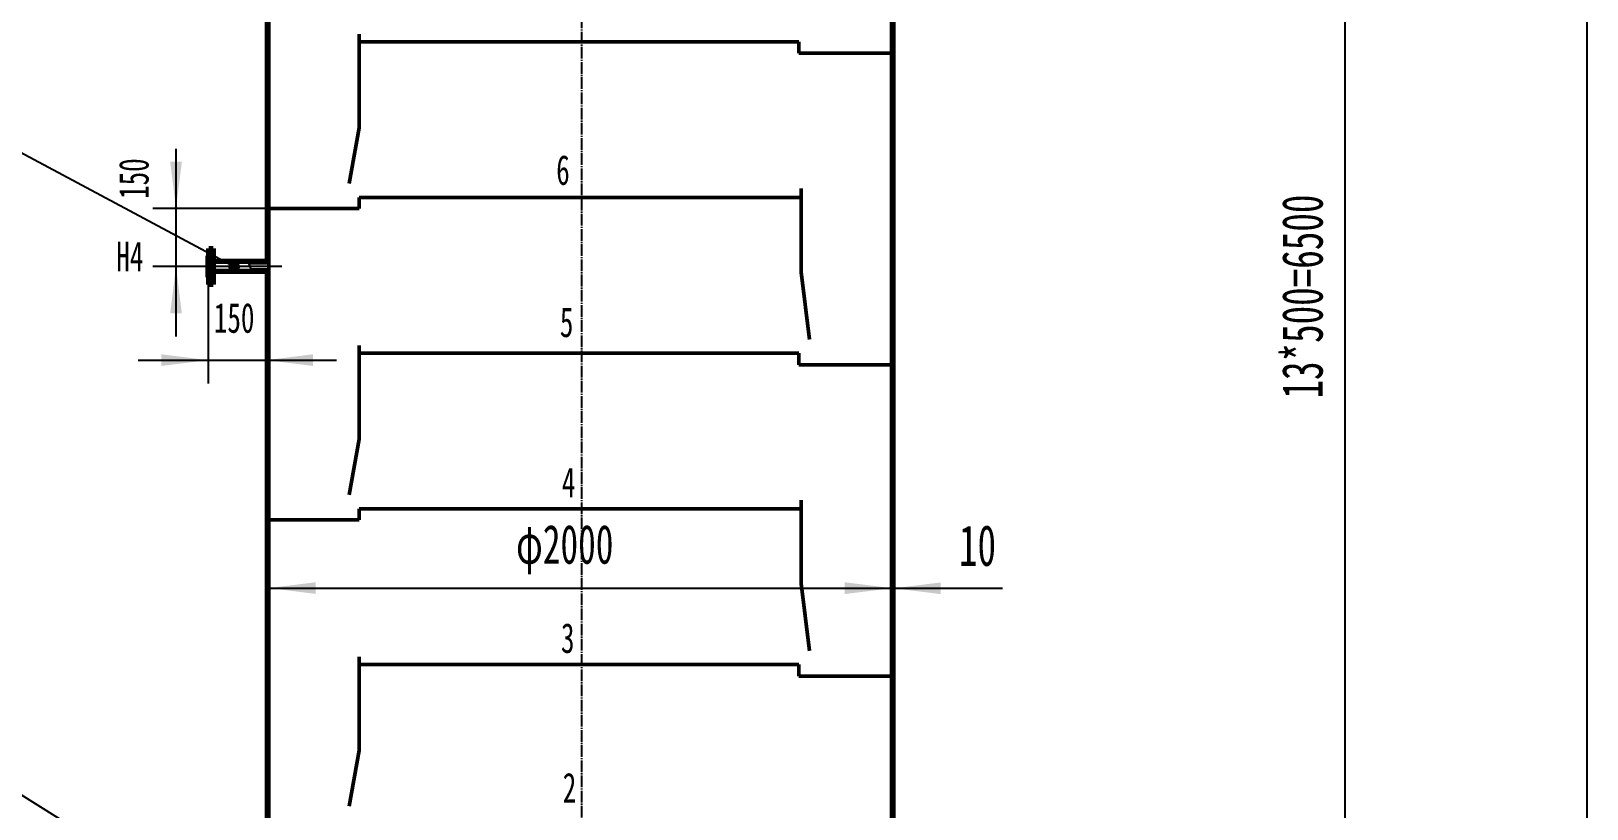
# Model space of a CAD drawing. Header units: millimetres. Extents: x -8910 to 8910, y -12615 to 12615.
# Drawn here: x -6605 to -2606, y -5659 to -3661 of the extents above; entities that cross this region are included whole.
import ezdxf

# ---------------------------------------------------------------- set-up
doc = ezdxf.new("R2010")
doc.units = ezdxf.units.MM
doc.linetypes.add('EB_DASHDOT', pattern=[39, 30, -3, 3, -3])
for name, color, linetype, lineweight in [('CAXA0', 7, 'Continuous', 50), ('CAXA1', 1, 'EB_DASHDOT', 25), ('CAXA3', 7, 'Continuous', 25), ('CAXA4', 3, 'Continuous', 15)]:
    doc.layers.add(name, color=color, linetype=linetype, lineweight=lineweight)
doc.styles.add('UserTxtStyle1', font='FSGB2312.ttf', dxfattribs={"width": 0.667})
doc.styles.add('标准', font='FSGB2312.ttf', dxfattribs={"width": 0.667})
doc.dimstyles.new('标准', dxfattribs={"dimtxt": 3.5, "dimasz": 4, "dimexe": 2, "dimexo": 0, "dimtad": 1, "dimdsep": 46, "dimtxsty": '标准', "dimcen": 0, "dimdle": 6, "dimaunit": 1, "dimazin": 2, "dimtfac": 1, "dimtdec": 3, "dimtmove": 0, "dimatfit": 3, "dimfxl": 0, "dimtolj": 1, "dimtzin": 0, "dimarcsym": 0})

# ---------------------------------------------------------------- blocks, each defined once
blk = doc.blocks.new('*CAXBLOCK1717')
at = {"layer": 'CAXA4', "linetype": 'Continuous', "lineweight": 25, "transparency": 16777216}
for points in [[(-6232.9, -4116.7), (-6217.9, -3996.7), (-6247.9, -3996.7)], [(-6232.9, -4265.7), (-6217.9, -4385.7), (-6247.9, -4385.7)]]:
    blk.add_hatch(color=0, dxfattribs=at).paths.add_polyline_path(points, flags=0)
at = {"layer": 'CAXA4', "color": 0, "linetype": 'Continuous', "lineweight": 25, "transparency": 16777216}
for p, q in [((-6232.9, -4445.7), (-6232.9, -3963.8)), ((-5994.1, -4116.7), (-6292.9, -4116.7)), ((-5961.2, -4265.7), (-6292.9, -4265.7))]:
    blk.add_line(p, q, dxfattribs=at)
at = {"layer": 'CAXA4', "color": 0, "linetype": 'Continuous', "lineweight": 25, "transparency": 16777216, "insert": (-6379.9, -4092.1), "char_height": 76.6, "attachment_point": 1, "rotation": 90, "style": 'UserTxtStyle1'}
blk.add_mtext('\\fFangSong_GB2312|b0|i0|p34;150', dxfattribs=at)
blk = doc.blocks.new('*CAXBLOCK1818')
at = {"layer": 'CAXA4', "linetype": 'Continuous', "lineweight": 25, "transparency": 16777216}
for points in [[(-6150.5, -4506.3), (-6270.5, -4521.3), (-6270.5, -4491.3)], [(-6000.5, -4506.3), (-5880.5, -4521.3), (-5880.5, -4491.3)]]:
    blk.add_hatch(color=0, dxfattribs=at).paths.add_polyline_path(points, flags=0)
at = {"layer": 'CAXA4', "color": 0, "linetype": 'Continuous', "lineweight": 25, "transparency": 16777216}
for p, q in [((-6150.5, -4306.5), (-6150.5, -4566.3)), ((-6000.5, -4285.7), (-6000.5, -4566.3)), ((-6330.5, -4506.3), (-5820.5, -4506.3))]:
    blk.add_line(p, q, dxfattribs=at)
at = {"layer": 'CAXA4', "color": 0, "linetype": 'Continuous', "lineweight": 25, "transparency": 16777216, "insert": (-6135.6, -4359.4), "char_height": 76.6, "attachment_point": 1, "style": 'UserTxtStyle1'}
blk.add_mtext('\\fFangSong_GB2312|b0|i0|p34;150', dxfattribs=at)
blk = doc.blocks.new('CAXBLOCK53', base_point=(-7712, -5547.6))
at = {"layer": 'CAXA0', "linetype": 'Continuous', "lineweight": 25}
blk.add_hatch(color=0, dxfattribs=at).paths.add_polyline_path([(-5937, -6496.3), (-5937.2, -6494), (-5937.8, -6491.7), (-5938.7, -6489.5), (-5939.9, -6487.5), (-5941.4, -6485.7), (-5943.2, -6484.2), (-5945.2, -6483), (-5947.4, -6482.1), (-5949.7, -6481.5), (-5952, -6481.3), (-5954.4, -6481.5), (-5956.7, -6482.1), (-5958.9, -6483), (-5960.9, -6484.2), (-5962.7, -6485.7), (-5964.2, -6487.5), (-5965.4, -6489.5), (-5966.3, -6491.7), (-5966.9, -6494), (-5967, -6496.3), (-5966.9, -6498.7), (-5966.3, -6501), (-5965.4, -6503.1), (-5964.2, -6505.1), (-5962.7, -6506.9), (-5960.9, -6508.5), (-5958.9, -6509.7), (-5956.7, -6510.6), (-5954.4, -6511.1), (-5952, -6511.3), (-5949.7, -6511.1), (-5947.4, -6510.6), (-5945.2, -6509.7), (-5943.2, -6508.5), (-5941.4, -6506.9), (-5939.9, -6505.1), (-5938.7, -6503.1), (-5937.8, -6501), (-5937.2, -6498.7)], flags=0)
at = {"layer": 'CAXA0', "color": 0, "linetype": 'Continuous', "lineweight": 25}
for p, q in [((-7418, -5547.6), (-7712, -5547.6)), ((-5952, -6496.3), (-7418, -5547.6))]:
    blk.add_line(p, q, dxfattribs=at)
at = {"layer": 'CAXA0', "color": 0, "linetype": 'Continuous', "lineweight": 25, "insert": (-7619.4, -5377.2), "char_height": 107.3, "attachment_point": 1, "style": '标准'}
blk.add_mtext('\\fFangSong_GB2312|b0|i0|p34;11', dxfattribs=at)
blk = doc.blocks.new('CAXBLOCK52', base_point=(-5952, -6496.3))
at = {"layer": 'CAXA0', "color": 0, "linetype": 'ByBlock', "lineweight": -2}
blk.add_blockref('CAXBLOCK53', (-7712, -5547.6), dxfattribs=at)
blk = doc.blocks.new('CAXBLOCK55', base_point=(-7712, -5132.1))
at = {"layer": 'CAXA0', "linetype": 'Continuous', "lineweight": 25}
blk.add_hatch(color=0, dxfattribs=at).paths.add_polyline_path([(-5750.2, -6163.9), (-5750.4, -6161.6), (-5751, -6159.3), (-5751.9, -6157.1), (-5753.1, -6155.1), (-5754.6, -6153.3), (-5756.4, -6151.8), (-5758.4, -6150.6), (-5760.6, -6149.7), (-5762.9, -6149.1), (-5765.2, -6148.9), (-5767.6, -6149.1), (-5769.9, -6149.7), (-5772.1, -6150.6), (-5774.1, -6151.8), (-5775.8, -6153.3), (-5777.4, -6155.1), (-5778.6, -6157.1), (-5779.5, -6159.3), (-5780.1, -6161.6), (-5780.2, -6163.9), (-5780.1, -6166.3), (-5779.5, -6168.6), (-5778.6, -6170.7), (-5777.4, -6172.7), (-5775.8, -6174.5), (-5774.1, -6176.1), (-5772.1, -6177.3), (-5769.9, -6178.2), (-5767.6, -6178.7), (-5765.2, -6178.9), (-5762.9, -6178.7), (-5760.6, -6178.2), (-5758.4, -6177.3), (-5756.4, -6176.1), (-5754.6, -6174.5), (-5753.1, -6172.7), (-5751.9, -6170.7), (-5751, -6168.6), (-5750.4, -6166.3)], flags=0)
at = {"layer": 'CAXA0', "color": 0, "linetype": 'Continuous', "lineweight": 25}
for p, q in [((-7418, -5132.1), (-7712, -5132.1)), ((-5765.2, -6163.9), (-7418, -5132.1))]:
    blk.add_line(p, q, dxfattribs=at)
at = {"layer": 'CAXA0', "color": 0, "linetype": 'Continuous', "lineweight": 25, "insert": (-7619.4, -4961.7), "char_height": 107.3, "attachment_point": 1, "style": '标准'}
blk.add_mtext('\\fFangSong_GB2312|b0|i0|p34;12', dxfattribs=at)
blk = doc.blocks.new('CAXBLOCK54', base_point=(-5765.2, -6163.9))
at = {"layer": 'CAXA0', "color": 0, "linetype": 'ByBlock', "lineweight": -2}
blk.add_blockref('CAXBLOCK55', (-7712, -5132.1), dxfattribs=at)
blk = doc.blocks.new('*CAXBLOCK137136')
at = {"layer": 'CAXA0', "linetype": 'Continuous', "lineweight": 25, "transparency": 16777216}
for points in [[(-3227.8, -2488.7), (-3212.8, -2608.7), (-3242.8, -2608.7)], [(-3227.8, -6088.7), (-3212.8, -5968.7), (-3242.8, -5968.7)]]:
    blk.add_hatch(color=0, dxfattribs=at).paths.add_polyline_path(points, flags=0)
at = {"layer": 'CAXA0', "color": 0, "linetype": 'Continuous', "lineweight": 25, "transparency": 16777216}
for p, q in [((-4626.1, -2488.7), (-3167.8, -2488.7)), ((-3227.8, -6088.7), (-3227.8, -2488.7)), ((-4632.1, -6088.7), (-3167.8, -6088.7))]:
    blk.add_line(p, q, dxfattribs=at)
at = {"layer": 'CAXA0', "color": 0, "linetype": 'Continuous', "lineweight": 25, "transparency": 16777216, "insert": (-3390.4, -4605), "char_height": 105, "attachment_point": 1, "rotation": 90, "style": '标准'}
blk.add_mtext('\\fFangSong_GB2312|b0|i0|p34;13*500=6500', dxfattribs=at)
blk = doc.blocks.new('CAXBLOCK57', base_point=(-7712, -3553.2))
at = {"layer": 'CAXA0', "linetype": 'Continuous', "lineweight": 25}
blk.add_hatch(color=0, dxfattribs=at).paths.add_polyline_path([(-6068.5, -4266.5), (-6068.7, -4264.1), (-6069.2, -4261.8), (-6070.1, -4259.7), (-6071.4, -4257.7), (-6072.9, -4255.9), (-6074.7, -4254.3), (-6076.7, -4253.1), (-6078.9, -4252.2), (-6081.2, -4251.7), (-6083.5, -4251.5), (-6085.9, -4251.7), (-6088.1, -4252.2), (-6090.3, -4253.1), (-6092.3, -4254.3), (-6094.1, -4255.9), (-6095.6, -4257.7), (-6096.9, -4259.7), (-6097.8, -4261.8), (-6098.3, -4264.1), (-6098.5, -4266.5), (-6098.3, -4268.8), (-6097.8, -4271.1), (-6096.9, -4273.3), (-6095.6, -4275.3), (-6094.1, -4277.1), (-6092.3, -4278.6), (-6090.3, -4279.8), (-6088.1, -4280.7), (-6085.9, -4281.3), (-6083.5, -4281.5), (-6081.2, -4281.3), (-6078.9, -4280.7), (-6076.7, -4279.8), (-6074.7, -4278.6), (-6072.9, -4277.1), (-6071.4, -4275.3), (-6070.1, -4273.3), (-6069.2, -4271.1), (-6068.7, -4268.8)], flags=0)
at = {"layer": 'CAXA0', "color": 0, "linetype": 'Continuous', "lineweight": 25}
for p, q in [((-7418, -3553.2), (-7712, -3553.2)), ((-6083.5, -4266.5), (-7418, -3553.2))]:
    blk.add_line(p, q, dxfattribs=at)
at = {"layer": 'CAXA0', "color": 0, "linetype": 'Continuous', "lineweight": 25, "insert": (-7619.4, -3382.8), "char_height": 107.3, "attachment_point": 1, "style": '标准'}
blk.add_mtext('\\fFangSong_GB2312|b0|i0|p34;13', dxfattribs=at)

msp = doc.modelspace()

# ---------------------------------------------------------------- hatches: boundary and pattern name
at = {"layer": 'CAXA0', "linetype": 'Continuous', "lineweight": 25}
for points in [[(-5994.079, -5091.944), (-5874.079, -5106.944), (-5874.079, -5076.944)], [(-4394.079, -5091.944), (-4514.079, -5106.944), (-4514.079, -5076.944)], [(-4394.079, -5092.492), (-4514.079, -5107.492), (-4514.079, -5077.492)], [(-4387.679, -5092.492), (-4267.679, -5107.492), (-4267.679, -5077.492)]]:
    msp.add_hatch(color=3, dxfattribs=at).paths.add_polyline_path(points, flags=0)

# ---------------------------------------------------------------- linework, layer by layer
at = {"layer": 'CAXA0'}
for p, q in [((-4394.079, -7480.524), (-4394.079, 2146.024)), ((-5994.079, -2248.651), (-5994.079, -6576.651)), ((-5994.079, -6768.627), (-5994.079, -2248.651)), ((-4387.679, -6553.064), (-4387.679, -2499.4)), ((-4387.679, -2499.4), (-4387.679, -6553.064)), ((-6000.479, -4242.872), (-6000.479, -2606.227)), ((-6000.479, -2606.227), (-6000.479, -4252.864)), ((-5762.079, -3668.748), (-5762.079, -3909.509)), ((-5762.079, -3688.672), (-4632.079, -3688.672)), ((-4632.079, -3688.672), (-4632.079, -3717.988)), ((-4632.079, -3717.988), (-4394.079, -3717.988)), ((-5762.079, -3909.509), (-5787.527, -4052.672)), ((-4626.079, -4065.722), (-4626.079, -4280.24)), ((-5762.079, -4116.739), (-5994.079, -4116.739)), ((-5762.079, -4088.672), (-4626.079, -4088.672)), ((-5762.079, -4088.672), (-5762.079, -4116.739)), ((-6000.479, -4278.464), (-6000.479, -6571.851)), ((-6000.479, -6759.027), (-6000.479, -4285.672)), ((-4626.079, -4280.24), (-4604.761, -4453.33)), ((-5762.079, -4468.748), (-5762.079, -4709.509)), ((-5762.079, -4488.672), (-4632.079, -4488.672)), ((-4632.079, -4488.672), (-4632.079, -4517.988)), ((-4632.079, -4517.988), (-4394.079, -4517.988)), ((-5762.079, -4709.509), (-5787.527, -4852.672)), ((-4626.079, -4865.722), (-4626.079, -5080.24)), ((-5762.079, -4916.739), (-5994.079, -4916.739)), ((-5762.079, -4888.672), (-4626.079, -4888.672)), ((-5762.079, -4888.672), (-5762.079, -4916.739)), ((-4626.079, -5080.24), (-4604.761, -5253.33)), ((-5762.079, -5268.748), (-5762.079, -5509.509)), ((-5762.079, -5288.672), (-4632.079, -5288.672)), ((-4632.079, -5288.672), (-4632.079, -5317.988)), ((-4632.079, -5317.988), (-4394.079, -5317.988)), ((-5762.079, -5509.509), (-5787.527, -5652.672))]:
    msp.add_line(p, q, dxfattribs=at)
at = {"layer": 'CAXA1', "linetype": 'EB_DASHDOT', "lineweight": 25}
msp.add_line((-5190.879, 11781.29), (-5190.879, -10560.357), dxfattribs=at)
at = {"layer": 'CAXA3', "color": 3, "linetype": 'Continuous', "lineweight": 25}
for p, q in [((-2606.356, 12221.067), (-2606.356, -10517.043)), ((-5994.079, -5091.944), (-4394.079, -5091.944)), ((-4574.079, -5092.492), (-4108.631, -5092.492))]:
    msp.add_line(p, q, dxfattribs=at)
at = {"layer": 'CAXA3', "linetype": 'Continuous', "lineweight": 25}
for p, q in [((-4394.079, -8569.043), (-4394.079, -4192.348)), ((-4394.079, -8575.96), (-4394.079, -4192.895)), ((-5994.079, -6576.651), (-5994.079, -5031.944)), ((-4387.679, -6553.064), (-4387.679, -5032.492))]:
    msp.add_line(p, q, dxfattribs=at)
at = {"layer": 'CAXA3', "linetype": 'EB_DASHDOT', "lineweight": 25}
for p, q in [((-6131.81, -4231.664), (-6153.724, -4231.664)), ((-5994.399, -4265.664), (-6155.027, -4265.664)), ((-6132.24, -4299.664), (-6151.575, -4299.664))]:
    msp.add_line(p, q, dxfattribs=at)
at = {"layer": 'CAXA3', "linetype": 'Continuous', "lineweight": 70}
for p, q in [((-6150.482, -4238.464), (-6148.882, -4236.864)), ((-6150.482, -4292.864), (-6150.482, -4238.464)), ((-6148.882, -4311.664), (-6148.882, -4219.664)), ((-6148.882, -4219.664), (-6137.682, -4219.664)), ((-6137.682, -4219.664), (-6137.682, -4311.664)), ((-5994.079, -4252.864), (-6137.682, -4252.864)), ((-5994.079, -4278.464), (-6137.682, -4278.464)), ((-5994.079, -4254.464), (-6047.504, -4254.464)), ((-5994.079, -4276.864), (-6039.828, -4276.864)), ((-6150.482, -4292.864), (-6148.882, -4294.464)), ((-6137.682, -4311.664), (-6148.882, -4311.664))]:
    msp.add_line(p, q, dxfattribs=at)
at = {"layer": 'CAXA3', "linetype": 'Continuous', "lineweight": 25}
msp.add_open_spline([(-6048.138, -4252.864), (-6047.457, -4254.605), (-6043.977, -4263.099), (-6040.496, -4271.593), (-6039.582, -4278.464)], degree=3, knots=[0, 0, 0, 0, 5.54061957, 27.06276019, 27.06276019, 27.06276019, 27.06276019], dxfattribs=at)

# ---------------------------------------------------------------- block references
at = {"layer": 'CAXA0', "color": 0, "linetype": 'Continuous', "lineweight": 30}
msp.add_blockref('CAXBLOCK57', (-7712.043, -3553.212), dxfattribs=at)
at = {"layer": 'CAXA0', "lineweight": 30}
for name, p in [('CAXBLOCK54', (-5765.242, -6163.92)), ('CAXBLOCK52', (-5952.048, -6496.318))]:
    msp.add_blockref(name, p, dxfattribs=at)

# ---------------------------------------------------------------- texts
at = {"layer": 'CAXA4', "linetype": 'Continuous', "lineweight": 25, "attachment_point": 1, "style": '标准'}
for s, insert, char_height in [('\\fFangSong_GB2312|b0|i0|p34;6', (-5255.609, -3979.451), 76.6), ('\\fFangSong_GB2312|b0|i0|p34;H4', (-6386.408, -4201.672), 76.6), ('\\fFangSong_GB2312|b0|i0|p34;5', (-5246.295, -4370.402), 76.6), ('\\fFangSong_GB2312|b0|i0|p34;4', (-5241.227, -4782.05), 76.6), ('\\fFangSong_GB2312|b0|i0|p34;φ2000', (-5359.001, -4929.344), 100), ('\\fFangSong_GB2312|b0|i0|p34;10', (-4220.329, -4929.892), 105), ('\\fFangSong_GB2312|b0|i0|p34;3', (-5243.415, -5181.939), 76.6), ('\\fFangSong_GB2312|b0|i0|p34;2', (-5238.875, -5566.334), 76.6)]:
    msp.add_mtext(s, dxfattribs=dict(at, insert=insert, char_height=char_height))

# ---------------------------------------------------------------- dimensions: what is measured, and where the dimension line sits
at = {"layer": 'CAXA4', "linetype": 'Continuous', "lineweight": 70}
dim = msp.add_linear_dim(base=(-3227.765, -4288.672), p1=(-4632.079, -6088.672), p2=(-4626.079, -2488.672), angle=90, text='\\fFangSong_GB2312;13*500=6500', dimstyle='标准', dxfattribs=at)
dim.commit()
dim.dimension.update_dxf_attribs({"geometry": '*CAXBLOCK137136', "text_midpoint": (-3318.44, -4288.672)})
at = {"layer": 'CAXA4'}
dim = msp.add_linear_dim(base=(-6232.884, -4032.029), p1=(-5961.18, -4265.672), p2=(-5994.079, -4116.739), angle=90, text='\\fFangSong_GB2312;150', dimstyle='标准', dxfattribs=at)
dim.commit()
dim.dimension.update_dxf_attribs({"geometry": '*CAXBLOCK1717', "text_midpoint": (-6327.384, -4032.029)})
dim = msp.add_linear_dim(base=(-6027.302, -4506.328), p1=(-6150.525, -4306.472), p2=(-6000.479, -4285.672), text='\\fFangSong_GB2312;150', dimstyle='标准', dxfattribs=at)
dim.commit()
dim.dimension.update_dxf_attribs({"geometry": '*CAXBLOCK1818', "text_midpoint": (-6075.502, -4411.828)})

doc.saveas('drawing.dxf')
